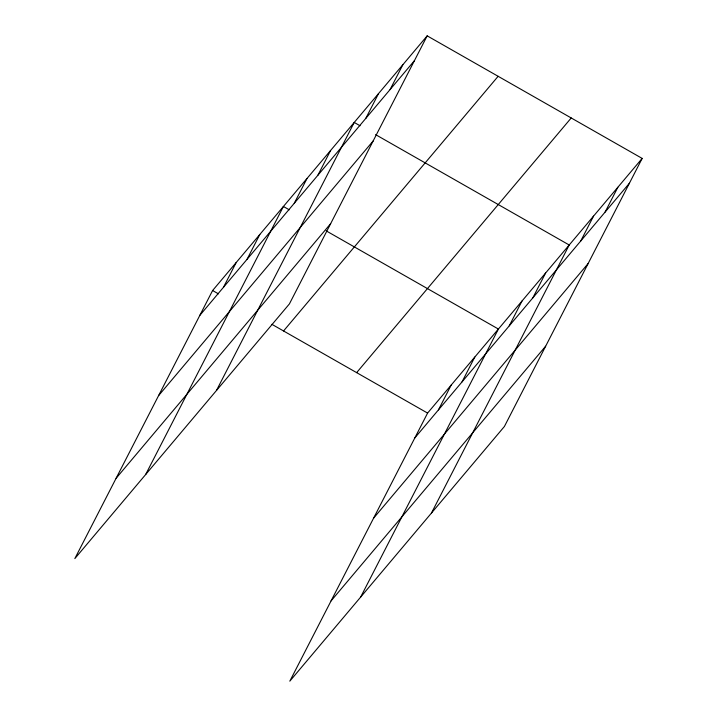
<?xml version="1.0" encoding="UTF-8"?>
<svg xmlns="http://www.w3.org/2000/svg" width="717" height="717" viewBox="0 0 717 717"><rect width="100%" height="100%" fill="white"/><g stroke="black" fill="none" stroke-linecap="round" stroke-linejoin="round"><path stroke-width="1.08" d="M427.18 35.85L212.599 290.519L74.837 558.588L289.408 303.918L427.18 35.85L642.163 158.412L504.401 426.481L289.82 681.15L427.592 413.082L642.163 158.412M223.444 287.338L236.207 262.503M247.042 259.321L259.805 234.495M145.641 474.546L283.412 206.478L289.247 209.803M294.248 203.296L307.019 178.461M317.855 175.289L330.618 150.453M216.453 390.505L354.225 122.437L360.051 125.762M365.778 118.413L378.54 93.577M390.093 89.544L402.855 64.709M438.428 409.9L451.19 385.074M462.035 381.892L474.797 357.057M360.633 597.109L498.396 329.04L326.172 230.856M509.24 325.859L522.003 301.032M532.848 297.851L545.61 273.016M431.446 513.067L569.208 244.999L375.6 134.626M580.77 240.975L593.533 216.14M605.085 212.107L617.848 187.28M199.837 315.355L414.417 60.685M158.591 395.623L373.163 140.953M116.082 478.32L330.662 223.65M283.547 330.967L498.127 76.298M356.645 372.634L571.216 117.964M414.829 437.917L629.401 183.247M373.575 518.185L588.155 263.515M331.075 600.882L545.646 346.212M212.599 290.519L218.434 293.845M271.886 324.317L427.592 413.082"/></g></svg>
